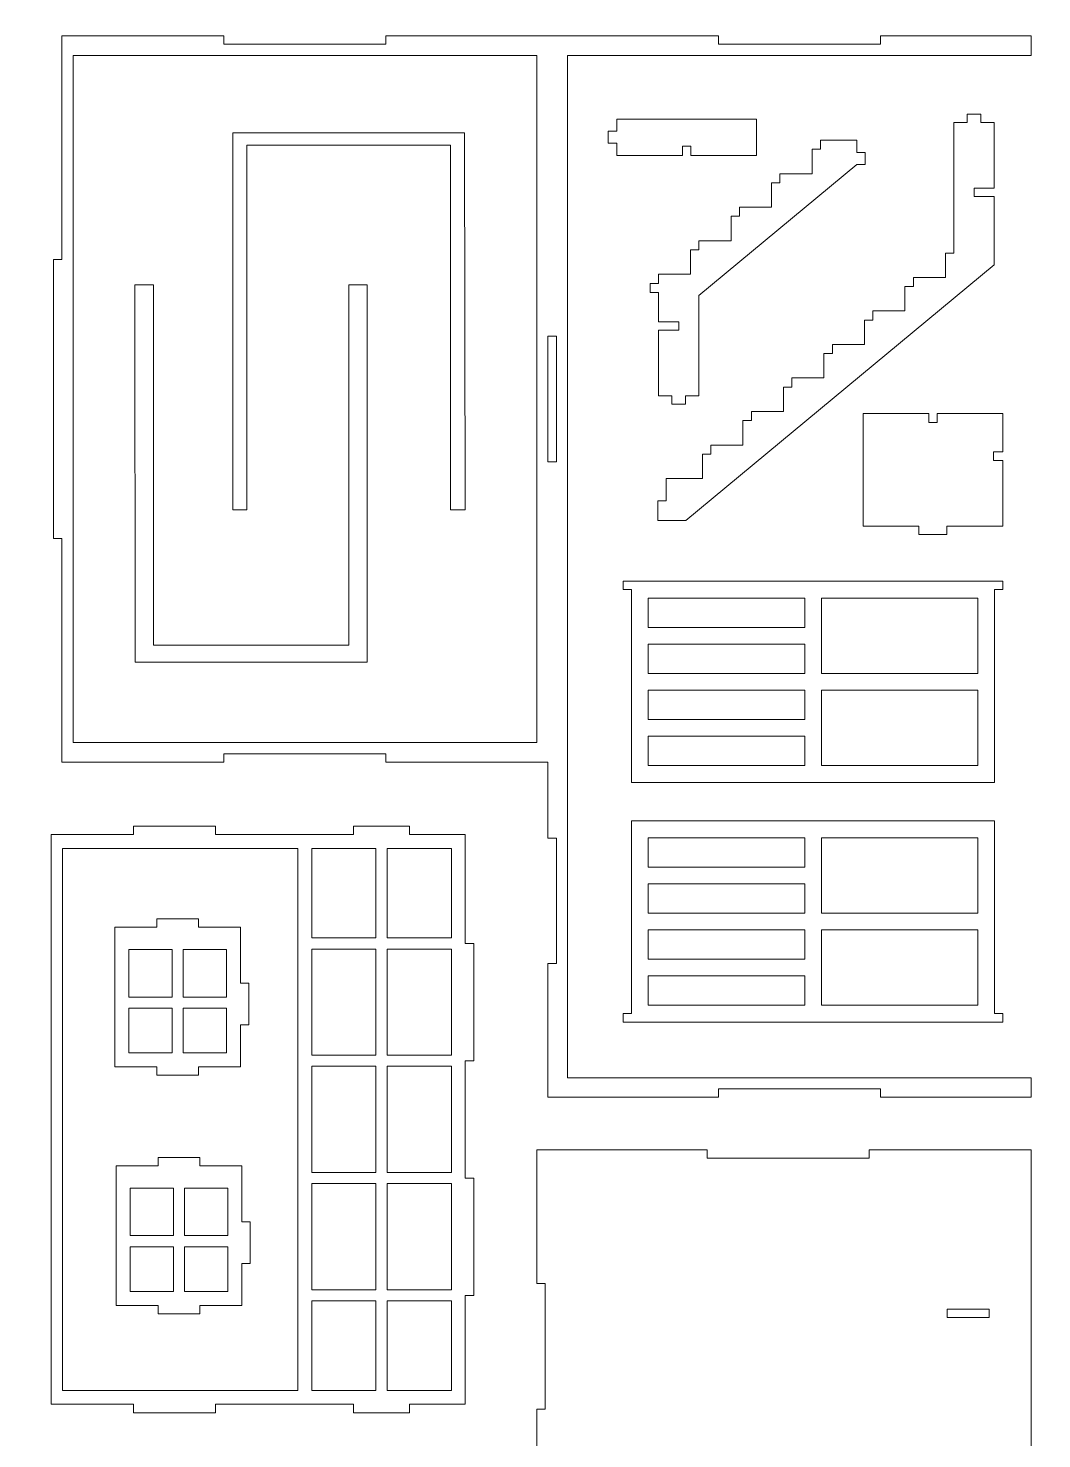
# Model space of a CAD drawing. Header units: centimetres. Extents: x -82 to 82, y -72 to 72.
# Drawn here: x -49.2 to -12.9, y -29.6 to 20.9 of the extents above; entities that cross this region are included whole.
import ezdxf

# ---------------------------------------------------------------- set-up
doc = ezdxf.new("R2010")
doc.units = ezdxf.units.CM
doc.header["$MEASUREMENT"] = 0
doc.layers.add('Camada 1', color=7, linetype='Continuous')

msp = doc.modelspace()

# ---------------------------------------------------------------- linework, layer by layer
at = {"layer": 'Camada 1', "color": 2, "lineweight": 9}
msp.add_open_spline([(-82.5, 72.5), (-82.5, 72.5), (82.5, 72.5), (82.5, 72.5), (82.5, 72.5), (82.5, -72.5), (82.5, -72.5), (82.5, -72.5), (-82.5, -72.5), (-82.5, -72.5), (-82.5, -72.5), (-82.5, 72.5), (-82.5, 72.5)], degree=3, knots=[0, 0, 0, 0, 0.25, 0.25, 0.25, 0.5, 0.5, 0.5, 0.75, 0.75, 0.75, 1, 1, 1, 1], dxfattribs=at)
at = {"layer": 'Camada 1', "color": 250, "lineweight": 9}
for points, knots in [([(-42.19598, 20.67117), (-42.19598, 20.67117), (-47.99598, 20.67117), (-47.99598, 20.67117), (-47.99598, 20.67117), (-47.99598, 12.67117), (-47.99598, 12.67117), (-47.99598, 12.67117), (-48.29598, 12.67117), (-48.29598, 12.67117), (-48.29598, 12.67117), (-48.29598, 2.67117), (-48.29598, 2.67117), (-48.29598, 2.67117), (-47.99598, 2.67117), (-47.99598, 2.67117), (-47.99598, 2.67117), (-47.99598, -5.32883), (-47.99598, -5.32883), (-47.99598, -5.32883), (-42.19598, -5.32883), (-42.19598, -5.32883), (-42.19598, -5.32883), (-42.19598, -5.02883), (-42.19598, -5.02883), (-42.19598, -5.02883), (-36.39598, -5.02883), (-36.39598, -5.02883), (-36.39598, -5.02883), (-36.39598, -5.32883), (-36.39598, -5.32883), (-36.39598, -5.32883), (-30.59598, -5.32883), (-30.59598, -5.32883), (-30.59598, -5.32883), (-30.59598, -8.04683), (-30.59598, -8.04683), (-30.59598, -8.04683), (-30.29598, -8.04683), (-30.29598, -8.04683), (-30.29598, -8.04683), (-30.29598, -12.53783), (-30.29598, -12.53783), (-30.29598, -12.53783), (-30.59598, -12.53783), (-30.59598, -12.53783), (-30.59598, -12.53783), (-30.59598, -17.32883), (-30.59598, -17.32883), (-30.59598, -17.32883), (-24.49599, -17.32883), (-24.49599, -17.32883), (-24.49599, -17.32883), (-24.49599, -17.02883), (-24.49599, -17.02883), (-24.49599, -17.02883), (-18.69599, -17.02883), (-18.69599, -17.02883), (-18.69599, -17.02883), (-18.69599, -17.32883), (-18.69599, -17.32883), (-18.69599, -17.32883), (-13.29899, -17.32883), (-13.29899, -17.32883), (-13.29899, -17.32883), (-13.29899, -16.62883), (-13.29899, -16.62883), (-13.29899, -16.62883), (-29.89598, -16.62883), (-29.89598, -16.62883), (-29.89598, -16.62883), (-29.89598, 19.97117), (-29.89598, 19.97117), (-29.89598, 19.97117), (-13.29899, 19.97117), (-13.29899, 19.97117), (-13.29899, 19.97117), (-13.29899, 20.67117), (-13.29899, 20.67117), (-13.29899, 20.67117), (-18.69599, 20.67117), (-18.69599, 20.67117), (-18.69599, 20.67117), (-18.69599, 20.37117), (-18.69599, 20.37117), (-18.69599, 20.37117), (-24.49599, 20.37117), (-24.49599, 20.37117), (-24.49599, 20.37117), (-24.49599, 20.67117), (-24.49599, 20.67117), (-24.49599, 20.67117), (-36.39598, 20.67117), (-36.39598, 20.67117), (-36.39598, 20.67117), (-36.39598, 20.37117), (-36.39598, 20.37117), (-36.39598, 20.37117), (-42.19598, 20.37117), (-42.19598, 20.37117), (-42.19598, 20.37117), (-42.19598, 20.67117), (-42.19598, 20.67117)], [0, 0, 0, 0, 0.02941176, 0.02941176, 0.02941176, 0.05882353, 0.05882353, 0.05882353, 0.08823529, 0.08823529, 0.08823529, 0.11764706, 0.11764706, 0.11764706, 0.14705882, 0.14705882, 0.14705882, 0.17647059, 0.17647059, 0.17647059, 0.20588235, 0.20588235, 0.20588235, 0.23529412, 0.23529412, 0.23529412, 0.26470588, 0.26470588, 0.26470588, 0.29411765, 0.29411765, 0.29411765, 0.32352941, 0.32352941, 0.32352941, 0.35294118, 0.35294118, 0.35294118, 0.38235294, 0.38235294, 0.38235294, 0.41176471, 0.41176471, 0.41176471, 0.44117647, 0.44117647, 0.44117647, 0.47058824, 0.47058824, 0.47058824, 0.5, 0.5, 0.5, 0.52941176, 0.52941176, 0.52941176, 0.55882353, 0.55882353, 0.55882353, 0.58823529, 0.58823529, 0.58823529, 0.61764706, 0.61764706, 0.61764706, 0.64705882, 0.64705882, 0.64705882, 0.67647059, 0.67647059, 0.67647059, 0.70588235, 0.70588235, 0.70588235, 0.73529412, 0.73529412, 0.73529412, 0.76470588, 0.76470588, 0.76470588, 0.79411765, 0.79411765, 0.79411765, 0.82352941, 0.82352941, 0.82352941, 0.85294118, 0.85294118, 0.85294118, 0.88235294, 0.88235294, 0.88235294, 0.91176471, 0.91176471, 0.91176471, 0.94117647, 0.94117647, 0.94117647, 0.97058824, 0.97058824, 0.97058824, 1, 1, 1, 1]), ([(-47.59598, 19.97117), (-47.59598, 19.97117), (-47.59598, -4.62883), (-47.59598, -4.62883), (-47.59598, -4.62883), (-30.99598, -4.62883), (-30.99598, -4.62883), (-30.99598, -4.62883), (-30.99598, 19.97117), (-30.99598, 19.97117), (-30.99598, 19.97117), (-47.59598, 19.97117), (-47.59598, 19.97117)], [0, 0, 0, 0, 0.25, 0.25, 0.25, 0.5, 0.5, 0.5, 0.75, 0.75, 0.75, 1, 1, 1, 1]), ([(-25.48478, 16.39249), (-25.48478, 16.39249), (-23.13478, 16.39249), (-23.13478, 16.39249), (-23.13478, 16.39249), (-23.13478, 17.69249), (-23.13478, 17.69249), (-23.13478, 17.69249), (-28.13478, 17.69249), (-28.13478, 17.69249), (-28.13478, 17.69249), (-28.13478, 17.25849), (-28.13478, 17.25849), (-28.13478, 17.25849), (-28.43478, 17.25849), (-28.43478, 17.25849), (-28.43478, 17.25849), (-28.43478, 16.82549), (-28.43478, 16.82549), (-28.43478, 16.82549), (-28.13478, 16.82549), (-28.13478, 16.82549), (-28.13478, 16.82549), (-28.13478, 16.39249), (-28.13478, 16.39249), (-28.13478, 16.39249), (-25.78478, 16.39249), (-25.78478, 16.39249), (-25.78478, 16.39249), (-25.78478, 16.71749), (-25.78478, 16.71749), (-25.78478, 16.71749), (-25.48478, 16.71749), (-25.48478, 16.71749), (-25.48478, 16.71749), (-25.48478, 16.39249), (-25.48478, 16.39249)], [0, 0, 0, 0, 0.08333333, 0.08333333, 0.08333333, 0.16666667, 0.16666667, 0.16666667, 0.25, 0.25, 0.25, 0.33333333, 0.33333333, 0.33333333, 0.41666667, 0.41666667, 0.41666667, 0.5, 0.5, 0.5, 0.58333333, 0.58333333, 0.58333333, 0.66666667, 0.66666667, 0.66666667, 0.75, 0.75, 0.75, 0.83333333, 0.83333333, 0.83333333, 0.91666667, 0.91666667, 0.91666667, 1, 1, 1, 1]), ([(-26.66341, 3.32299), (-26.66341, 3.32299), (-25.66341, 3.32299), (-25.66341, 3.32299), (-25.66341, 3.32299), (-14.61541, 12.47099), (-14.61541, 12.47099), (-14.61541, 12.47099), (-14.61541, 14.92099), (-14.61541, 14.92099), (-14.61541, 14.92099), (-15.33941, 14.92099), (-15.33941, 14.92099), (-15.33941, 14.92099), (-15.33941, 15.22099), (-15.33941, 15.22099), (-15.33941, 15.22099), (-14.61541, 15.22099), (-14.61541, 15.22099), (-14.61541, 15.22099), (-14.61541, 17.57099), (-14.61541, 17.57099), (-14.61541, 17.57099), (-15.09841, 17.57099), (-15.09841, 17.57099), (-15.09841, 17.57099), (-15.09841, 17.87099), (-15.09841, 17.87099), (-15.09841, 17.87099), (-15.58141, 17.87099), (-15.58141, 17.87099), (-15.58141, 17.87099), (-15.58141, 17.57099), (-15.58141, 17.57099), (-15.58141, 17.57099), (-16.06441, 17.57099), (-16.06441, 17.57099), (-16.06441, 17.57099), (-16.06441, 12.89799), (-16.06441, 12.89799), (-16.06441, 12.89799), (-16.36341, 12.89799), (-16.36341, 12.89799), (-16.36341, 12.89799), (-16.36341, 12.02299), (-16.36341, 12.02299), (-16.36341, 12.02299), (-17.51341, 12.02299), (-17.51341, 12.02299), (-17.51341, 12.02299), (-17.51341, 11.69799), (-17.51341, 11.69799), (-17.51341, 11.69799), (-17.81341, 11.69799), (-17.81341, 11.69799), (-17.81341, 11.69799), (-17.81341, 10.82299), (-17.81341, 10.82299), (-17.81341, 10.82299), (-18.96341, 10.82299), (-18.96341, 10.82299), (-18.96341, 10.82299), (-18.96341, 10.49799), (-18.96341, 10.49799), (-18.96341, 10.49799), (-19.26341, 10.49799), (-19.26341, 10.49799), (-19.26341, 10.49799), (-19.26341, 9.62299), (-19.26341, 9.62299), (-19.26341, 9.62299), (-20.41341, 9.62299), (-20.41341, 9.62299), (-20.41341, 9.62299), (-20.41341, 9.29799), (-20.41341, 9.29799), (-20.41341, 9.29799), (-20.71341, 9.29799), (-20.71341, 9.29799), (-20.71341, 9.29799), (-20.71341, 8.42299), (-20.71341, 8.42299), (-20.71341, 8.42299), (-21.86341, 8.42299), (-21.86341, 8.42299), (-21.86341, 8.42299), (-21.86341, 8.09799), (-21.86341, 8.09799), (-21.86341, 8.09799), (-22.16341, 8.09799), (-22.16341, 8.09799), (-22.16341, 8.09799), (-22.16341, 7.22299), (-22.16341, 7.22299), (-22.16341, 7.22299), (-23.31341, 7.22299), (-23.31341, 7.22299), (-23.31341, 7.22299), (-23.31341, 6.89799), (-23.31341, 6.89799), (-23.31341, 6.89799), (-23.61341, 6.89799), (-23.61341, 6.89799), (-23.61341, 6.89799), (-23.61341, 6.02299), (-23.61341, 6.02299), (-23.61341, 6.02299), (-24.76341, 6.02299), (-24.76341, 6.02299), (-24.76341, 6.02299), (-24.76341, 5.69799), (-24.76341, 5.69799), (-24.76341, 5.69799), (-25.06341, 5.69799), (-25.06341, 5.69799), (-25.06341, 5.69799), (-25.06341, 4.82299), (-25.06341, 4.82299), (-25.06341, 4.82299), (-26.36341, 4.82299), (-26.36341, 4.82299), (-26.36341, 4.82299), (-26.36341, 4.02299), (-26.36341, 4.02299), (-26.36341, 4.02299), (-26.66341, 4.02299), (-26.66341, 4.02299), (-26.66341, 4.02299), (-26.66341, 3.32299), (-26.66341, 3.32299)], [0, 0, 0, 0, 0.02325581, 0.02325581, 0.02325581, 0.04651163, 0.04651163, 0.04651163, 0.06976744, 0.06976744, 0.06976744, 0.09302326, 0.09302326, 0.09302326, 0.11627907, 0.11627907, 0.11627907, 0.13953488, 0.13953488, 0.13953488, 0.1627907, 0.1627907, 0.1627907, 0.18604651, 0.18604651, 0.18604651, 0.20930233, 0.20930233, 0.20930233, 0.23255814, 0.23255814, 0.23255814, 0.25581395, 0.25581395, 0.25581395, 0.27906977, 0.27906977, 0.27906977, 0.30232558, 0.30232558, 0.30232558, 0.3255814, 0.3255814, 0.3255814, 0.34883721, 0.34883721, 0.34883721, 0.37209302, 0.37209302, 0.37209302, 0.39534884, 0.39534884, 0.39534884, 0.41860465, 0.41860465, 0.41860465, 0.44186047, 0.44186047, 0.44186047, 0.46511628, 0.46511628, 0.46511628, 0.48837209, 0.48837209, 0.48837209, 0.51162791, 0.51162791, 0.51162791, 0.53488372, 0.53488372, 0.53488372, 0.55813953, 0.55813953, 0.55813953, 0.58139535, 0.58139535, 0.58139535, 0.60465116, 0.60465116, 0.60465116, 0.62790698, 0.62790698, 0.62790698, 0.65116279, 0.65116279, 0.65116279, 0.6744186, 0.6744186, 0.6744186, 0.69767442, 0.69767442, 0.69767442, 0.72093023, 0.72093023, 0.72093023, 0.74418605, 0.74418605, 0.74418605, 0.76744186, 0.76744186, 0.76744186, 0.79069767, 0.79069767, 0.79069767, 0.81395349, 0.81395349, 0.81395349, 0.8372093, 0.8372093, 0.8372093, 0.86046512, 0.86046512, 0.86046512, 0.88372093, 0.88372093, 0.88372093, 0.90697674, 0.90697674, 0.90697674, 0.93023256, 0.93023256, 0.93023256, 0.95348837, 0.95348837, 0.95348837, 0.97674419, 0.97674419, 0.97674419, 1, 1, 1, 1]), ([(-41.38294, 16.75332), (-41.38294, 16.75332), (-41.38294, 3.70332), (-41.38294, 3.70332), (-41.38294, 3.70332), (-41.88294, 3.70332), (-41.88294, 3.70332), (-41.88294, 3.70332), (-41.88294, 17.20332), (-41.88294, 17.20332), (-41.88294, 17.20332), (-33.58294, 17.20332), (-33.58294, 17.20332), (-33.58294, 17.20332), (-33.56594, 3.70332), (-33.56594, 3.70332), (-33.56594, 3.70332), (-34.08294, 3.70332), (-34.08294, 3.70332), (-34.08294, 3.70332), (-34.08294, 16.75332), (-34.08294, 16.75332), (-34.08294, 16.75332), (-41.38294, 16.75332), (-41.38294, 16.75332)], [0, 0, 0, 0, 0.125, 0.125, 0.125, 0.25, 0.25, 0.25, 0.375, 0.375, 0.375, 0.5, 0.5, 0.5, 0.625, 0.625, 0.625, 0.75, 0.75, 0.75, 0.875, 0.875, 0.875, 1, 1, 1, 1]), ([(-25.19065, 7.7843), (-25.19065, 7.7843), (-25.19065, 11.3813), (-25.19065, 11.3813), (-25.19065, 11.3813), (-19.53865, 16.0613), (-19.53865, 16.0613), (-19.53865, 16.0613), (-19.23865, 16.0613), (-19.23865, 16.0613), (-19.23865, 16.0613), (-19.23865, 16.4983), (-19.23865, 16.4983), (-19.23865, 16.4983), (-19.53865, 16.4983), (-19.53865, 16.4983), (-19.53865, 16.4983), (-19.53865, 16.9363), (-19.53865, 16.9363), (-19.53865, 16.9363), (-20.83865, 16.9363), (-20.83865, 16.9363), (-20.83865, 16.9363), (-20.83865, 16.6113), (-20.83865, 16.6113), (-20.83865, 16.6113), (-21.13865, 16.6113), (-21.13865, 16.6113), (-21.13865, 16.6113), (-21.13865, 15.7363), (-21.13865, 15.7363), (-21.13865, 15.7363), (-22.28865, 15.7363), (-22.28865, 15.7363), (-22.28865, 15.7363), (-22.28865, 15.4113), (-22.28865, 15.4113), (-22.28865, 15.4113), (-22.58865, 15.4113), (-22.58865, 15.4113), (-22.58865, 15.4113), (-22.58865, 14.5363), (-22.58865, 14.5363), (-22.58865, 14.5363), (-23.73865, 14.5363), (-23.73865, 14.5363), (-23.73865, 14.5363), (-23.73865, 14.2113), (-23.73865, 14.2113), (-23.73865, 14.2113), (-24.03865, 14.2113), (-24.03865, 14.2113), (-24.03865, 14.2113), (-24.03865, 13.3363), (-24.03865, 13.3363), (-24.03865, 13.3363), (-25.18865, 13.3363), (-25.18865, 13.3363), (-25.18865, 13.3363), (-25.18865, 13.0113), (-25.18865, 13.0113), (-25.18865, 13.0113), (-25.48865, 13.0113), (-25.48865, 13.0113), (-25.48865, 13.0113), (-25.48865, 12.1363), (-25.48865, 12.1363), (-25.48865, 12.1363), (-26.63865, 12.1363), (-26.63865, 12.1363), (-26.63865, 12.1363), (-26.63865, 11.8113), (-26.63865, 11.8113), (-26.63865, 11.8113), (-26.93865, 11.8113), (-26.93865, 11.8113), (-26.93865, 11.8113), (-26.93865, 11.4863), (-26.93865, 11.4863), (-26.93865, 11.4863), (-26.63865, 11.4863), (-26.63865, 11.4863), (-26.63865, 11.4863), (-26.63865, 10.4343), (-26.63865, 10.4343), (-26.63865, 10.4343), (-25.91465, 10.4343), (-25.91465, 10.4343), (-25.91465, 10.4343), (-25.91465, 10.1343), (-25.91465, 10.1343), (-25.91465, 10.1343), (-26.63865, 10.1343), (-26.63865, 10.1343), (-26.63865, 10.1343), (-26.63865, 7.7843), (-26.63865, 7.7843), (-26.63865, 7.7843), (-26.15565, 7.7843), (-26.15565, 7.7843), (-26.15565, 7.7843), (-26.15565, 7.4843), (-26.15565, 7.4843), (-26.15565, 7.4843), (-25.67365, 7.4843), (-25.67365, 7.4843), (-25.67365, 7.4843), (-25.67365, 7.7843), (-25.67365, 7.7843), (-25.67365, 7.7843), (-25.19065, 7.7843), (-25.19065, 7.7843)], [0, 0, 0, 0, 0.02702703, 0.02702703, 0.02702703, 0.05405405, 0.05405405, 0.05405405, 0.08108108, 0.08108108, 0.08108108, 0.10810811, 0.10810811, 0.10810811, 0.13513514, 0.13513514, 0.13513514, 0.16216216, 0.16216216, 0.16216216, 0.18918919, 0.18918919, 0.18918919, 0.21621622, 0.21621622, 0.21621622, 0.24324324, 0.24324324, 0.24324324, 0.27027027, 0.27027027, 0.27027027, 0.2972973, 0.2972973, 0.2972973, 0.32432432, 0.32432432, 0.32432432, 0.35135135, 0.35135135, 0.35135135, 0.37837838, 0.37837838, 0.37837838, 0.40540541, 0.40540541, 0.40540541, 0.43243243, 0.43243243, 0.43243243, 0.45945946, 0.45945946, 0.45945946, 0.48648649, 0.48648649, 0.48648649, 0.51351351, 0.51351351, 0.51351351, 0.54054054, 0.54054054, 0.54054054, 0.56756757, 0.56756757, 0.56756757, 0.59459459, 0.59459459, 0.59459459, 0.62162162, 0.62162162, 0.62162162, 0.64864865, 0.64864865, 0.64864865, 0.67567568, 0.67567568, 0.67567568, 0.7027027, 0.7027027, 0.7027027, 0.72972973, 0.72972973, 0.72972973, 0.75675676, 0.75675676, 0.75675676, 0.78378378, 0.78378378, 0.78378378, 0.81081081, 0.81081081, 0.81081081, 0.83783784, 0.83783784, 0.83783784, 0.86486486, 0.86486486, 0.86486486, 0.89189189, 0.89189189, 0.89189189, 0.91891892, 0.91891892, 0.91891892, 0.94594595, 0.94594595, 0.94594595, 0.97297297, 0.97297297, 0.97297297, 1, 1, 1, 1]), ([(-37.72443, 11.75452), (-37.72443, 11.75452), (-37.07443, 11.75452), (-37.07443, 11.75452), (-37.07443, 11.75452), (-37.07443, -1.74547), (-37.07443, -1.74547), (-37.07443, -1.74547), (-45.37443, -1.74547), (-45.37443, -1.74547), (-45.37443, -1.74547), (-45.39143, 11.75452), (-45.39143, 11.75452), (-45.39143, 11.75452), (-44.72443, 11.75452), (-44.72443, 11.75452), (-44.72443, 11.75452), (-44.72443, -1.14547), (-44.72443, -1.14547), (-44.72443, -1.14547), (-37.72443, -1.14547), (-37.72443, -1.14547), (-37.72443, -1.14547), (-37.72443, 11.75452), (-37.72443, 11.75452)], [0, 0, 0, 0, 0.125, 0.125, 0.125, 0.25, 0.25, 0.25, 0.375, 0.375, 0.375, 0.5, 0.5, 0.5, 0.625, 0.625, 0.625, 0.75, 0.75, 0.75, 0.875, 0.875, 0.875, 1, 1, 1, 1]), ([(-30.59598, 9.91617), (-30.59598, 9.91617), (-30.59598, 5.42617), (-30.59598, 5.42617), (-30.59598, 5.42617), (-30.29598, 5.42617), (-30.29598, 5.42617), (-30.29598, 5.42617), (-30.29598, 9.91617), (-30.29598, 9.91617), (-30.29598, 9.91617), (-30.59598, 9.91617), (-30.59598, 9.91617)], [0, 0, 0, 0, 0.25, 0.25, 0.25, 0.5, 0.5, 0.5, 0.75, 0.75, 0.75, 1, 1, 1, 1]), ([(-17.31211, 2.82356), (-17.31211, 2.82356), (-16.31711, 2.82356), (-16.31711, 2.82356), (-16.31711, 2.82356), (-16.31711, 3.12356), (-16.31711, 3.12356), (-16.31711, 3.12356), (-14.31411, 3.12356), (-14.31411, 3.12356), (-14.31411, 3.12356), (-14.31411, 5.47356), (-14.31411, 5.47356), (-14.31411, 5.47356), (-14.64111, 5.47356), (-14.64111, 5.47356), (-14.64111, 5.47356), (-14.64111, 5.77356), (-14.64111, 5.77356), (-14.64111, 5.77356), (-14.31411, 5.77356), (-14.31411, 5.77356), (-14.31411, 5.77356), (-14.31411, 7.14956), (-14.31411, 7.14956), (-14.31411, 7.14956), (-16.66411, 7.14956), (-16.66411, 7.14956), (-16.66411, 7.14956), (-16.66411, 6.82456), (-16.66411, 6.82456), (-16.66411, 6.82456), (-16.96411, 6.82456), (-16.96411, 6.82456), (-16.96411, 6.82456), (-16.96411, 7.14956), (-16.96411, 7.14956), (-16.96411, 7.14956), (-19.31411, 7.14956), (-19.31411, 7.14956), (-19.31411, 7.14956), (-19.31411, 3.12356), (-19.31411, 3.12356), (-19.31411, 3.12356), (-17.31211, 3.12356), (-17.31211, 3.12356), (-17.31211, 3.12356), (-17.31211, 2.82356), (-17.31211, 2.82356)], [0, 0, 0, 0, 0.0625, 0.0625, 0.0625, 0.125, 0.125, 0.125, 0.1875, 0.1875, 0.1875, 0.25, 0.25, 0.25, 0.3125, 0.3125, 0.3125, 0.375, 0.375, 0.375, 0.4375, 0.4375, 0.4375, 0.5, 0.5, 0.5, 0.5625, 0.5625, 0.5625, 0.625, 0.625, 0.625, 0.6875, 0.6875, 0.6875, 0.75, 0.75, 0.75, 0.8125, 0.8125, 0.8125, 0.875, 0.875, 0.875, 0.9375, 0.9375, 0.9375, 1, 1, 1, 1]), ([(-27.60447, 1.146), (-27.60447, 1.146), (-27.90447, 1.146), (-27.90447, 1.146), (-27.90447, 1.146), (-27.90447, 0.846), (-27.90447, 0.846), (-27.90447, 0.846), (-27.60447, 0.846), (-27.60447, 0.846), (-27.60447, 0.846), (-27.60447, -6.054), (-27.60447, -6.054), (-27.60447, -6.054), (-14.60447, -6.054), (-14.60447, -6.054), (-14.60447, -6.054), (-14.60447, 0.846), (-14.60447, 0.846), (-14.60447, 0.846), (-14.30447, 0.846), (-14.30447, 0.846), (-14.30447, 0.846), (-14.30447, 1.146), (-14.30447, 1.146), (-14.30447, 1.146), (-14.60447, 1.146), (-14.60447, 1.146), (-14.60447, 1.146), (-27.60447, 1.146), (-27.60447, 1.146)], [0, 0, 0, 0, 0.1, 0.1, 0.1, 0.2, 0.2, 0.2, 0.3, 0.3, 0.3, 0.4, 0.4, 0.4, 0.5, 0.5, 0.5, 0.6, 0.6, 0.6, 0.7, 0.7, 0.7, 0.8, 0.8, 0.8, 0.9, 0.9, 0.9, 1, 1, 1, 1]), ([(-21.40447, -0.504), (-21.40447, -0.504), (-27.00447, -0.504), (-27.00447, -0.504), (-27.00447, -0.504), (-27.00447, 0.546), (-27.00447, 0.546), (-27.00447, 0.546), (-21.40447, 0.546), (-21.40447, 0.546), (-21.40447, 0.546), (-21.40447, -0.504), (-21.40447, -0.504)], [0, 0, 0, 0, 0.25, 0.25, 0.25, 0.5, 0.5, 0.5, 0.75, 0.75, 0.75, 1, 1, 1, 1]), ([(-15.20447, -2.154), (-15.20447, -2.154), (-20.80447, -2.154), (-20.80447, -2.154), (-20.80447, -2.154), (-20.80447, 0.546), (-20.80447, 0.546), (-20.80447, 0.546), (-15.20447, 0.546), (-15.20447, 0.546), (-15.20447, 0.546), (-15.20447, -2.154), (-15.20447, -2.154)], [0, 0, 0, 0, 0.25, 0.25, 0.25, 0.5, 0.5, 0.5, 0.75, 0.75, 0.75, 1, 1, 1, 1]), ([(-27.00447, -1.104), (-27.00447, -1.104), (-21.40447, -1.104), (-21.40447, -1.104), (-21.40447, -1.104), (-21.40447, -2.154), (-21.40447, -2.154), (-21.40447, -2.154), (-27.00447, -2.154), (-27.00447, -2.154), (-27.00447, -2.154), (-27.00447, -1.104), (-27.00447, -1.104)], [0, 0, 0, 0, 0.25, 0.25, 0.25, 0.5, 0.5, 0.5, 0.75, 0.75, 0.75, 1, 1, 1, 1]), ([(-21.40447, -3.804), (-21.40447, -3.804), (-27.00447, -3.804), (-27.00447, -3.804), (-27.00447, -3.804), (-27.00447, -2.754), (-27.00447, -2.754), (-27.00447, -2.754), (-21.40447, -2.754), (-21.40447, -2.754), (-21.40447, -2.754), (-21.40447, -3.804), (-21.40447, -3.804)], [0, 0, 0, 0, 0.25, 0.25, 0.25, 0.5, 0.5, 0.5, 0.75, 0.75, 0.75, 1, 1, 1, 1]), ([(-20.80447, -2.754), (-20.80447, -2.754), (-15.20447, -2.754), (-15.20447, -2.754), (-15.20447, -2.754), (-15.20447, -5.454), (-15.20447, -5.454), (-15.20447, -5.454), (-20.80447, -5.454), (-20.80447, -5.454), (-20.80447, -5.454), (-20.80447, -2.754), (-20.80447, -2.754)], [0, 0, 0, 0, 0.25, 0.25, 0.25, 0.5, 0.5, 0.5, 0.75, 0.75, 0.75, 1, 1, 1, 1]), ([(-27.00447, -4.404), (-27.00447, -4.404), (-21.40447, -4.404), (-21.40447, -4.404), (-21.40447, -4.404), (-21.40447, -5.454), (-21.40447, -5.454), (-21.40447, -5.454), (-27.00447, -5.454), (-27.00447, -5.454), (-27.00447, -5.454), (-27.00447, -4.404), (-27.00447, -4.404)], [0, 0, 0, 0, 0.25, 0.25, 0.25, 0.5, 0.5, 0.5, 0.75, 0.75, 0.75, 1, 1, 1, 1]), ([(-27.60447, -14.63473), (-27.60447, -14.63473), (-27.90447, -14.63473), (-27.90447, -14.63473), (-27.90447, -14.63473), (-27.90447, -14.33473), (-27.90447, -14.33473), (-27.90447, -14.33473), (-27.60447, -14.33473), (-27.60447, -14.33473), (-27.60447, -14.33473), (-27.60447, -7.43473), (-27.60447, -7.43473), (-27.60447, -7.43473), (-14.60447, -7.43473), (-14.60447, -7.43473), (-14.60447, -7.43473), (-14.60447, -14.33473), (-14.60447, -14.33473), (-14.60447, -14.33473), (-14.30447, -14.33473), (-14.30447, -14.33473), (-14.30447, -14.33473), (-14.30447, -14.63473), (-14.30447, -14.63473), (-14.30447, -14.63473), (-14.60447, -14.63473), (-14.60447, -14.63473), (-14.60447, -14.63473), (-27.60447, -14.63473), (-27.60447, -14.63473)], [0, 0, 0, 0, 0.1, 0.1, 0.1, 0.2, 0.2, 0.2, 0.3, 0.3, 0.3, 0.4, 0.4, 0.4, 0.5, 0.5, 0.5, 0.6, 0.6, 0.6, 0.7, 0.7, 0.7, 0.8, 0.8, 0.8, 0.9, 0.9, 0.9, 1, 1, 1, 1]), ([(-45.43921, -7.62038), (-45.43921, -7.62038), (-45.43921, -7.92038), (-45.43921, -7.92038), (-45.43921, -7.92038), (-48.38121, -7.92038), (-48.38121, -7.92038), (-48.38121, -7.92038), (-48.38121, -28.32038), (-48.38121, -28.32038), (-48.38121, -28.32038), (-45.43921, -28.32038), (-45.43921, -28.32038), (-45.43921, -28.32038), (-45.43921, -28.62038), (-45.43921, -28.62038), (-45.43921, -28.62038), (-42.49721, -28.62038), (-42.49721, -28.62038), (-42.49721, -28.62038), (-42.49721, -28.32038), (-42.49721, -28.32038), (-42.49721, -28.32038), (-37.55522, -28.32038), (-37.55522, -28.32038), (-37.55522, -28.32038), (-37.55522, -28.62038), (-37.55522, -28.62038), (-37.55522, -28.62038), (-35.55522, -28.62038), (-35.55522, -28.62038), (-35.55522, -28.62038), (-35.55522, -28.32038), (-35.55522, -28.32038), (-35.55522, -28.32038), (-33.55522, -28.32038), (-33.55522, -28.32038), (-33.55522, -28.32038), (-33.55522, -24.42038), (-33.55522, -24.42038), (-33.55522, -24.42038), (-33.25522, -24.42038), (-33.25522, -24.42038), (-33.25522, -24.42038), (-33.25522, -20.22038), (-33.25522, -20.22038), (-33.25522, -20.22038), (-33.55522, -20.22038), (-33.55522, -20.22038), (-33.55522, -20.22038), (-33.55522, -16.02038), (-33.55522, -16.02038), (-33.55522, -16.02038), (-33.25522, -16.02038), (-33.25522, -16.02038), (-33.25522, -16.02038), (-33.25522, -11.82038), (-33.25522, -11.82038), (-33.25522, -11.82038), (-33.55522, -11.82038), (-33.55522, -11.82038), (-33.55522, -11.82038), (-33.55522, -7.92038), (-33.55522, -7.92038), (-33.55522, -7.92038), (-35.55522, -7.92038), (-35.55522, -7.92038), (-35.55522, -7.92038), (-35.55522, -7.62038), (-35.55522, -7.62038), (-35.55522, -7.62038), (-37.55522, -7.62038), (-37.55522, -7.62038), (-37.55522, -7.62038), (-37.55522, -7.92038), (-37.55522, -7.92038), (-37.55522, -7.92038), (-42.49721, -7.92038), (-42.49721, -7.92038), (-42.49721, -7.92038), (-42.49721, -7.62038), (-42.49721, -7.62038), (-42.49721, -7.62038), (-45.43921, -7.62038), (-45.43921, -7.62038)], [0, 0, 0, 0, 0.03571429, 0.03571429, 0.03571429, 0.07142857, 0.07142857, 0.07142857, 0.10714286, 0.10714286, 0.10714286, 0.14285714, 0.14285714, 0.14285714, 0.17857143, 0.17857143, 0.17857143, 0.21428571, 0.21428571, 0.21428571, 0.25, 0.25, 0.25, 0.28571429, 0.28571429, 0.28571429, 0.32142857, 0.32142857, 0.32142857, 0.35714286, 0.35714286, 0.35714286, 0.39285714, 0.39285714, 0.39285714, 0.42857143, 0.42857143, 0.42857143, 0.46428571, 0.46428571, 0.46428571, 0.5, 0.5, 0.5, 0.53571429, 0.53571429, 0.53571429, 0.57142857, 0.57142857, 0.57142857, 0.60714286, 0.60714286, 0.60714286, 0.64285714, 0.64285714, 0.64285714, 0.67857143, 0.67857143, 0.67857143, 0.71428571, 0.71428571, 0.71428571, 0.75, 0.75, 0.75, 0.78571429, 0.78571429, 0.78571429, 0.82142857, 0.82142857, 0.82142857, 0.85714286, 0.85714286, 0.85714286, 0.89285714, 0.89285714, 0.89285714, 0.92857143, 0.92857143, 0.92857143, 0.96428571, 0.96428571, 0.96428571, 1, 1, 1, 1]), ([(-27.00447, -9.08473), (-27.00447, -9.08473), (-21.40447, -9.08473), (-21.40447, -9.08473), (-21.40447, -9.08473), (-21.40447, -8.03473), (-21.40447, -8.03473), (-21.40447, -8.03473), (-27.00447, -8.03473), (-27.00447, -8.03473), (-27.00447, -8.03473), (-27.00447, -9.08473), (-27.00447, -9.08473)], [0, 0, 0, 0, 0.25, 0.25, 0.25, 0.5, 0.5, 0.5, 0.75, 0.75, 0.75, 1, 1, 1, 1]), ([(-20.80447, -10.73473), (-20.80447, -10.73473), (-15.20447, -10.73473), (-15.20447, -10.73473), (-15.20447, -10.73473), (-15.20447, -8.03473), (-15.20447, -8.03473), (-15.20447, -8.03473), (-20.80447, -8.03473), (-20.80447, -8.03473), (-20.80447, -8.03473), (-20.80447, -10.73473), (-20.80447, -10.73473)], [0, 0, 0, 0, 0.25, 0.25, 0.25, 0.5, 0.5, 0.5, 0.75, 0.75, 0.75, 1, 1, 1, 1]), ([(-47.98121, -27.82038), (-47.98121, -27.82038), (-47.98121, -8.42038), (-47.98121, -8.42038), (-47.98121, -8.42038), (-39.55522, -8.42038), (-39.55522, -8.42038), (-39.55522, -8.42038), (-39.55522, -27.82038), (-39.55522, -27.82038), (-39.55522, -27.82038), (-47.98121, -27.82038), (-47.98121, -27.82038)], [0, 0, 0, 0, 0.25, 0.25, 0.25, 0.5, 0.5, 0.5, 0.75, 0.75, 0.75, 1, 1, 1, 1]), ([(-39.05522, -11.62038), (-39.05522, -11.62038), (-39.05522, -8.42038), (-39.05522, -8.42038), (-39.05522, -8.42038), (-36.75522, -8.42038), (-36.75522, -8.42038), (-36.75522, -8.42038), (-36.75522, -11.62038), (-36.75522, -11.62038), (-36.75522, -11.62038), (-39.05522, -11.62038), (-39.05522, -11.62038)], [0, 0, 0, 0, 0.25, 0.25, 0.25, 0.5, 0.5, 0.5, 0.75, 0.75, 0.75, 1, 1, 1, 1]), ([(-36.35522, -11.62038), (-36.35522, -11.62038), (-36.35522, -8.42038), (-36.35522, -8.42038), (-36.35522, -8.42038), (-34.05522, -8.42038), (-34.05522, -8.42038), (-34.05522, -8.42038), (-34.05522, -11.62038), (-34.05522, -11.62038), (-34.05522, -11.62038), (-36.35522, -11.62038), (-36.35522, -11.62038)], [0, 0, 0, 0, 0.25, 0.25, 0.25, 0.5, 0.5, 0.5, 0.75, 0.75, 0.75, 1, 1, 1, 1]), ([(-21.40447, -9.68473), (-21.40447, -9.68473), (-27.00447, -9.68473), (-27.00447, -9.68473), (-27.00447, -9.68473), (-27.00447, -10.73473), (-27.00447, -10.73473), (-27.00447, -10.73473), (-21.40447, -10.73473), (-21.40447, -10.73473), (-21.40447, -10.73473), (-21.40447, -9.68473), (-21.40447, -9.68473)], [0, 0, 0, 0, 0.25, 0.25, 0.25, 0.5, 0.5, 0.5, 0.75, 0.75, 0.75, 1, 1, 1, 1]), ([(-44.60562, -16.53946), (-44.60562, -16.53946), (-44.60562, -16.23946), (-44.60562, -16.23946), (-44.60562, -16.23946), (-46.10562, -16.23946), (-46.10562, -16.23946), (-46.10562, -16.23946), (-46.10562, -11.23946), (-46.10562, -11.23946), (-46.10562, -11.23946), (-44.60562, -11.23946), (-44.60562, -11.23946), (-44.60562, -11.23946), (-44.60562, -10.93946), (-44.60562, -10.93946), (-44.60562, -10.93946), (-43.10562, -10.93946), (-43.10562, -10.93946), (-43.10562, -10.93946), (-43.10562, -11.23946), (-43.10562, -11.23946), (-43.10562, -11.23946), (-41.60562, -11.23946), (-41.60562, -11.23946), (-41.60562, -11.23946), (-41.60562, -13.23946), (-41.60562, -13.23946), (-41.60562, -13.23946), (-41.30562, -13.23946), (-41.30562, -13.23946), (-41.30562, -13.23946), (-41.30562, -14.73946), (-41.30562, -14.73946), (-41.30562, -14.73946), (-41.60562, -14.73946), (-41.60562, -14.73946), (-41.60562, -14.73946), (-41.60562, -16.23946), (-41.60562, -16.23946), (-41.60562, -16.23946), (-43.10562, -16.23946), (-43.10562, -16.23946), (-43.10562, -16.23946), (-43.10562, -16.53946), (-43.10562, -16.53946), (-43.10562, -16.53946), (-44.60562, -16.53946), (-44.60562, -16.53946)], [0, 0, 0, 0, 0.0625, 0.0625, 0.0625, 0.125, 0.125, 0.125, 0.1875, 0.1875, 0.1875, 0.25, 0.25, 0.25, 0.3125, 0.3125, 0.3125, 0.375, 0.375, 0.375, 0.4375, 0.4375, 0.4375, 0.5, 0.5, 0.5, 0.5625, 0.5625, 0.5625, 0.625, 0.625, 0.625, 0.6875, 0.6875, 0.6875, 0.75, 0.75, 0.75, 0.8125, 0.8125, 0.8125, 0.875, 0.875, 0.875, 0.9375, 0.9375, 0.9375, 1, 1, 1, 1]), ([(-27.00447, -12.38473), (-27.00447, -12.38473), (-21.40447, -12.38473), (-21.40447, -12.38473), (-21.40447, -12.38473), (-21.40447, -11.33473), (-21.40447, -11.33473), (-21.40447, -11.33473), (-27.00447, -11.33473), (-27.00447, -11.33473), (-27.00447, -11.33473), (-27.00447, -12.38473), (-27.00447, -12.38473)], [0, 0, 0, 0, 0.25, 0.25, 0.25, 0.5, 0.5, 0.5, 0.75, 0.75, 0.75, 1, 1, 1, 1]), ([(-15.20447, -11.33473), (-15.20447, -11.33473), (-20.80447, -11.33473), (-20.80447, -11.33473), (-20.80447, -11.33473), (-20.80447, -14.03473), (-20.80447, -14.03473), (-20.80447, -14.03473), (-15.20447, -14.03473), (-15.20447, -14.03473), (-15.20447, -14.03473), (-15.20447, -11.33473), (-15.20447, -11.33473)], [0, 0, 0, 0, 0.25, 0.25, 0.25, 0.5, 0.5, 0.5, 0.75, 0.75, 0.75, 1, 1, 1, 1]), ([(-45.60562, -13.73946), (-45.60562, -13.73946), (-45.60562, -12.03946), (-45.60562, -12.03946), (-45.60562, -12.03946), (-44.05562, -12.03946), (-44.05562, -12.03946), (-44.05562, -12.03946), (-44.05562, -13.73946), (-44.05562, -13.73946), (-44.05562, -13.73946), (-45.60562, -13.73946), (-45.60562, -13.73946)], [0, 0, 0, 0, 0.25, 0.25, 0.25, 0.5, 0.5, 0.5, 0.75, 0.75, 0.75, 1, 1, 1, 1]), ([(-43.65562, -13.73946), (-43.65562, -13.73946), (-43.65562, -12.03946), (-43.65562, -12.03946), (-43.65562, -12.03946), (-42.10562, -12.03946), (-42.10562, -12.03946), (-42.10562, -12.03946), (-42.10562, -13.73946), (-42.10562, -13.73946), (-42.10562, -13.73946), (-43.65562, -13.73946), (-43.65562, -13.73946)], [0, 0, 0, 0, 0.25, 0.25, 0.25, 0.5, 0.5, 0.5, 0.75, 0.75, 0.75, 1, 1, 1, 1]), ([(-39.05522, -15.82038), (-39.05522, -15.82038), (-39.05522, -12.02038), (-39.05522, -12.02038), (-39.05522, -12.02038), (-36.75522, -12.02038), (-36.75522, -12.02038), (-36.75522, -12.02038), (-36.75522, -15.82038), (-36.75522, -15.82038), (-36.75522, -15.82038), (-39.05522, -15.82038), (-39.05522, -15.82038)], [0, 0, 0, 0, 0.25, 0.25, 0.25, 0.5, 0.5, 0.5, 0.75, 0.75, 0.75, 1, 1, 1, 1]), ([(-36.35522, -15.82038), (-36.35522, -15.82038), (-36.35522, -12.02038), (-36.35522, -12.02038), (-36.35522, -12.02038), (-34.05522, -12.02038), (-34.05522, -12.02038), (-34.05522, -12.02038), (-34.05522, -15.82038), (-34.05522, -15.82038), (-34.05522, -15.82038), (-36.35522, -15.82038), (-36.35522, -15.82038)], [0, 0, 0, 0, 0.25, 0.25, 0.25, 0.5, 0.5, 0.5, 0.75, 0.75, 0.75, 1, 1, 1, 1]), ([(-21.40447, -12.98473), (-21.40447, -12.98473), (-27.00447, -12.98473), (-27.00447, -12.98473), (-27.00447, -12.98473), (-27.00447, -14.03473), (-27.00447, -14.03473), (-27.00447, -14.03473), (-21.40447, -14.03473), (-21.40447, -14.03473), (-21.40447, -14.03473), (-21.40447, -12.98473), (-21.40447, -12.98473)], [0, 0, 0, 0, 0.25, 0.25, 0.25, 0.5, 0.5, 0.5, 0.75, 0.75, 0.75, 1, 1, 1, 1]), ([(-45.60562, -15.73946), (-45.60562, -15.73946), (-45.60562, -14.13946), (-45.60562, -14.13946), (-45.60562, -14.13946), (-44.05562, -14.13946), (-44.05562, -14.13946), (-44.05562, -14.13946), (-44.05562, -15.73946), (-44.05562, -15.73946), (-44.05562, -15.73946), (-45.60562, -15.73946), (-45.60562, -15.73946)], [0, 0, 0, 0, 0.25, 0.25, 0.25, 0.5, 0.5, 0.5, 0.75, 0.75, 0.75, 1, 1, 1, 1]), ([(-43.65562, -15.73946), (-43.65562, -15.73946), (-43.65562, -14.13946), (-43.65562, -14.13946), (-43.65562, -14.13946), (-42.10562, -14.13946), (-42.10562, -14.13946), (-42.10562, -14.13946), (-42.10562, -15.73946), (-42.10562, -15.73946), (-42.10562, -15.73946), (-43.65562, -15.73946), (-43.65562, -15.73946)], [0, 0, 0, 0, 0.25, 0.25, 0.25, 0.5, 0.5, 0.5, 0.75, 0.75, 0.75, 1, 1, 1, 1]), ([(-39.05522, -20.02038), (-39.05522, -20.02038), (-39.05522, -16.22038), (-39.05522, -16.22038), (-39.05522, -16.22038), (-36.75522, -16.22038), (-36.75522, -16.22038), (-36.75522, -16.22038), (-36.75522, -20.02038), (-36.75522, -20.02038), (-36.75522, -20.02038), (-39.05522, -20.02038), (-39.05522, -20.02038)], [0, 0, 0, 0, 0.25, 0.25, 0.25, 0.5, 0.5, 0.5, 0.75, 0.75, 0.75, 1, 1, 1, 1]), ([(-36.35522, -20.02038), (-36.35522, -20.02038), (-36.35522, -16.22038), (-36.35522, -16.22038), (-36.35522, -16.22038), (-34.05522, -16.22038), (-34.05522, -16.22038), (-34.05522, -16.22038), (-34.05522, -20.02038), (-34.05522, -20.02038), (-34.05522, -20.02038), (-36.35522, -20.02038), (-36.35522, -20.02038)], [0, 0, 0, 0, 0.25, 0.25, 0.25, 0.5, 0.5, 0.5, 0.75, 0.75, 0.75, 1, 1, 1, 1]), ([(-48.39898, -31.20835), (-48.39898, -31.20835), (-48.39898, -39.20835), (-48.39898, -39.20835), (-48.39898, -39.20835), (-48.69898, -39.20835), (-48.69898, -39.20835), (-48.69898, -39.20835), (-48.69898, -43.60835), (-48.69898, -43.60835), (-48.69898, -43.60835), (-48.39898, -43.60835), (-48.39898, -43.60835), (-48.39898, -43.60835), (-48.39898, -44.80835), (-48.39898, -44.80835), (-48.39898, -44.80835), (-48.69898, -44.80835), (-48.69898, -44.80835), (-48.69898, -44.80835), (-48.69898, -49.20835), (-48.69898, -49.20835), (-48.69898, -49.20835), (-48.39898, -49.20835), (-48.39898, -49.20835), (-48.39898, -49.20835), (-48.39898, -57.20835), (-48.39898, -57.20835), (-48.39898, -57.20835), (-42.59598, -57.20835), (-42.59598, -57.20835), (-42.59598, -57.20835), (-42.59598, -56.90835), (-42.59598, -56.90835), (-42.59598, -56.90835), (-36.79598, -56.90835), (-36.79598, -56.90835), (-36.79598, -56.90835), (-36.79598, -57.20835), (-36.79598, -57.20835), (-36.79598, -57.20835), (-24.89599, -57.20835), (-24.89599, -57.20835), (-24.89599, -57.20835), (-24.89599, -56.90835), (-24.89599, -56.90835), (-24.89599, -56.90835), (-19.09599, -56.90835), (-19.09599, -56.90835), (-19.09599, -56.90835), (-19.09599, -57.20835), (-19.09599, -57.20835), (-19.09599, -57.20835), (-13.29899, -57.20835), (-13.29899, -57.20835), (-13.29899, -57.20835), (-13.29899, -46.45335), (-13.29899, -46.45335), (-13.29899, -46.45335), (-13.29899, -41.96335), (-13.29899, -41.96335), (-13.29899, -41.96335), (-13.29899, -23.96335), (-13.29899, -23.96335), (-13.29899, -23.96335), (-13.29899, -20.96335), (-13.29899, -20.96335), (-13.29899, -20.96335), (-13.29899, -19.20835), (-13.29899, -19.20835), (-13.29899, -19.20835), (-19.09599, -19.20835), (-19.09599, -19.20835), (-19.09599, -19.20835), (-19.09599, -19.50835), (-19.09599, -19.50835), (-19.09599, -19.50835), (-24.89599, -19.50835), (-24.89599, -19.50835), (-24.89599, -19.50835), (-24.89599, -19.20835), (-24.89599, -19.20835), (-24.89599, -19.20835), (-30.99898, -19.20835), (-30.99898, -19.20835), (-30.99898, -19.20835), (-30.99898, -23.99935), (-30.99898, -23.99935), (-30.99898, -23.99935), (-30.69898, -23.99935), (-30.69898, -23.99935), (-30.69898, -23.99935), (-30.69898, -28.49035), (-30.69898, -28.49035), (-30.69898, -28.49035), (-30.99898, -28.49035), (-30.99898, -28.49035), (-30.99898, -28.49035), (-30.99898, -31.20835), (-30.99898, -31.20835), (-30.99898, -31.20835), (-36.79798, -31.20835), (-36.79798, -31.20835), (-36.79798, -31.20835), (-36.79798, -31.50835), (-36.79798, -31.50835), (-36.79798, -31.50835), (-42.59798, -31.50835), (-42.59798, -31.50835), (-42.59798, -31.50835), (-43.09798, -31.50835), (-43.09798, -31.50835), (-43.09798, -31.50835), (-43.09798, -31.20835), (-43.09798, -31.20835), (-43.09798, -31.20835), (-48.39898, -31.20835), (-48.39898, -31.20835)], [0, 0, 0, 0, 0.02564103, 0.02564103, 0.02564103, 0.05128205, 0.05128205, 0.05128205, 0.07692308, 0.07692308, 0.07692308, 0.1025641, 0.1025641, 0.1025641, 0.12820513, 0.12820513, 0.12820513, 0.15384615, 0.15384615, 0.15384615, 0.17948718, 0.17948718, 0.17948718, 0.20512821, 0.20512821, 0.20512821, 0.23076923, 0.23076923, 0.23076923, 0.25641026, 0.25641026, 0.25641026, 0.28205128, 0.28205128, 0.28205128, 0.30769231, 0.30769231, 0.30769231, 0.33333333, 0.33333333, 0.33333333, 0.35897436, 0.35897436, 0.35897436, 0.38461538, 0.38461538, 0.38461538, 0.41025641, 0.41025641, 0.41025641, 0.43589744, 0.43589744, 0.43589744, 0.46153846, 0.46153846, 0.46153846, 0.48717949, 0.48717949, 0.48717949, 0.51282051, 0.51282051, 0.51282051, 0.53846154, 0.53846154, 0.53846154, 0.56410256, 0.56410256, 0.56410256, 0.58974359, 0.58974359, 0.58974359, 0.61538462, 0.61538462, 0.61538462, 0.64102564, 0.64102564, 0.64102564, 0.66666667, 0.66666667, 0.66666667, 0.69230769, 0.69230769, 0.69230769, 0.71794872, 0.71794872, 0.71794872, 0.74358974, 0.74358974, 0.74358974, 0.76923077, 0.76923077, 0.76923077, 0.79487179, 0.79487179, 0.79487179, 0.82051282, 0.82051282, 0.82051282, 0.84615385, 0.84615385, 0.84615385, 0.87179487, 0.87179487, 0.87179487, 0.8974359, 0.8974359, 0.8974359, 0.92307692, 0.92307692, 0.92307692, 0.94871795, 0.94871795, 0.94871795, 0.97435897, 0.97435897, 0.97435897, 1, 1, 1, 1]), ([(-44.55742, -25.08163), (-44.55742, -25.08163), (-44.55742, -24.78163), (-44.55742, -24.78163), (-44.55742, -24.78163), (-46.05742, -24.78163), (-46.05742, -24.78163), (-46.05742, -24.78163), (-46.05742, -19.78163), (-46.05742, -19.78163), (-46.05742, -19.78163), (-44.55742, -19.78163), (-44.55742, -19.78163), (-44.55742, -19.78163), (-44.55742, -19.48163), (-44.55742, -19.48163), (-44.55742, -19.48163), (-43.05742, -19.48163), (-43.05742, -19.48163), (-43.05742, -19.48163), (-43.05742, -19.78163), (-43.05742, -19.78163), (-43.05742, -19.78163), (-41.55742, -19.78163), (-41.55742, -19.78163), (-41.55742, -19.78163), (-41.55742, -21.78163), (-41.55742, -21.78163), (-41.55742, -21.78163), (-41.25742, -21.78163), (-41.25742, -21.78163), (-41.25742, -21.78163), (-41.25742, -23.28163), (-41.25742, -23.28163), (-41.25742, -23.28163), (-41.55742, -23.28163), (-41.55742, -23.28163), (-41.55742, -23.28163), (-41.55742, -24.78163), (-41.55742, -24.78163), (-41.55742, -24.78163), (-43.05742, -24.78163), (-43.05742, -24.78163), (-43.05742, -24.78163), (-43.05742, -25.08163), (-43.05742, -25.08163), (-43.05742, -25.08163), (-44.55742, -25.08163), (-44.55742, -25.08163)], [0, 0, 0, 0, 0.0625, 0.0625, 0.0625, 0.125, 0.125, 0.125, 0.1875, 0.1875, 0.1875, 0.25, 0.25, 0.25, 0.3125, 0.3125, 0.3125, 0.375, 0.375, 0.375, 0.4375, 0.4375, 0.4375, 0.5, 0.5, 0.5, 0.5625, 0.5625, 0.5625, 0.625, 0.625, 0.625, 0.6875, 0.6875, 0.6875, 0.75, 0.75, 0.75, 0.8125, 0.8125, 0.8125, 0.875, 0.875, 0.875, 0.9375, 0.9375, 0.9375, 1, 1, 1, 1]), ([(-45.55742, -22.28163), (-45.55742, -22.28163), (-45.55742, -20.58163), (-45.55742, -20.58163), (-45.55742, -20.58163), (-44.00742, -20.58163), (-44.00742, -20.58163), (-44.00742, -20.58163), (-44.00742, -22.28163), (-44.00742, -22.28163), (-44.00742, -22.28163), (-45.55742, -22.28163), (-45.55742, -22.28163)], [0, 0, 0, 0, 0.25, 0.25, 0.25, 0.5, 0.5, 0.5, 0.75, 0.75, 0.75, 1, 1, 1, 1]), ([(-43.60742, -22.28163), (-43.60742, -22.28163), (-43.60742, -20.58163), (-43.60742, -20.58163), (-43.60742, -20.58163), (-42.05742, -20.58163), (-42.05742, -20.58163), (-42.05742, -20.58163), (-42.05742, -22.28163), (-42.05742, -22.28163), (-42.05742, -22.28163), (-43.60742, -22.28163), (-43.60742, -22.28163)], [0, 0, 0, 0, 0.25, 0.25, 0.25, 0.5, 0.5, 0.5, 0.75, 0.75, 0.75, 1, 1, 1, 1]), ([(-39.05522, -24.22038), (-39.05522, -24.22038), (-39.05522, -20.42038), (-39.05522, -20.42038), (-39.05522, -20.42038), (-36.75522, -20.42038), (-36.75522, -20.42038), (-36.75522, -20.42038), (-36.75522, -24.22038), (-36.75522, -24.22038), (-36.75522, -24.22038), (-39.05522, -24.22038), (-39.05522, -24.22038)], [0, 0, 0, 0, 0.25, 0.25, 0.25, 0.5, 0.5, 0.5, 0.75, 0.75, 0.75, 1, 1, 1, 1]), ([(-36.35522, -24.22038), (-36.35522, -24.22038), (-36.35522, -20.42038), (-36.35522, -20.42038), (-36.35522, -20.42038), (-34.05522, -20.42038), (-34.05522, -20.42038), (-34.05522, -20.42038), (-34.05522, -24.22038), (-34.05522, -24.22038), (-34.05522, -24.22038), (-36.35522, -24.22038), (-36.35522, -24.22038)], [0, 0, 0, 0, 0.25, 0.25, 0.25, 0.5, 0.5, 0.5, 0.75, 0.75, 0.75, 1, 1, 1, 1]), ([(-45.55742, -24.28163), (-45.55742, -24.28163), (-45.55742, -22.68163), (-45.55742, -22.68163), (-45.55742, -22.68163), (-44.00742, -22.68163), (-44.00742, -22.68163), (-44.00742, -22.68163), (-44.00742, -24.28163), (-44.00742, -24.28163), (-44.00742, -24.28163), (-45.55742, -24.28163), (-45.55742, -24.28163)], [0, 0, 0, 0, 0.25, 0.25, 0.25, 0.5, 0.5, 0.5, 0.75, 0.75, 0.75, 1, 1, 1, 1]), ([(-43.60742, -24.28163), (-43.60742, -24.28163), (-43.60742, -22.68163), (-43.60742, -22.68163), (-43.60742, -22.68163), (-42.05742, -22.68163), (-42.05742, -22.68163), (-42.05742, -22.68163), (-42.05742, -24.28163), (-42.05742, -24.28163), (-42.05742, -24.28163), (-43.60742, -24.28163), (-43.60742, -24.28163)], [0, 0, 0, 0, 0.25, 0.25, 0.25, 0.5, 0.5, 0.5, 0.75, 0.75, 0.75, 1, 1, 1, 1]), ([(-39.05522, -27.82038), (-39.05522, -27.82038), (-39.05522, -24.62038), (-39.05522, -24.62038), (-39.05522, -24.62038), (-36.75522, -24.62038), (-36.75522, -24.62038), (-36.75522, -24.62038), (-36.75522, -27.82038), (-36.75522, -27.82038), (-36.75522, -27.82038), (-39.05522, -27.82038), (-39.05522, -27.82038)], [0, 0, 0, 0, 0.25, 0.25, 0.25, 0.5, 0.5, 0.5, 0.75, 0.75, 0.75, 1, 1, 1, 1]), ([(-36.35522, -27.82038), (-36.35522, -27.82038), (-36.35522, -24.62038), (-36.35522, -24.62038), (-36.35522, -24.62038), (-34.05522, -24.62038), (-34.05522, -24.62038), (-34.05522, -24.62038), (-34.05522, -27.82038), (-34.05522, -27.82038), (-34.05522, -27.82038), (-36.35522, -27.82038), (-36.35522, -27.82038)], [0, 0, 0, 0, 0.25, 0.25, 0.25, 0.5, 0.5, 0.5, 0.75, 0.75, 0.75, 1, 1, 1, 1]), ([(-16.29899, -25.20835), (-16.29899, -25.20835), (-16.29899, -24.90835), (-16.29899, -24.90835), (-16.29899, -24.90835), (-14.79899, -24.90835), (-14.79899, -24.90835), (-14.79899, -24.90835), (-14.79899, -25.20835), (-14.79899, -25.20835), (-14.79899, -25.20835), (-16.29899, -25.20835), (-16.29899, -25.20835)], [0, 0, 0, 0, 0.25, 0.25, 0.25, 0.5, 0.5, 0.5, 0.75, 0.75, 0.75, 1, 1, 1, 1])]:
    msp.add_open_spline(points, degree=3, knots=knots, dxfattribs=at)

doc.saveas('drawing.dxf')
